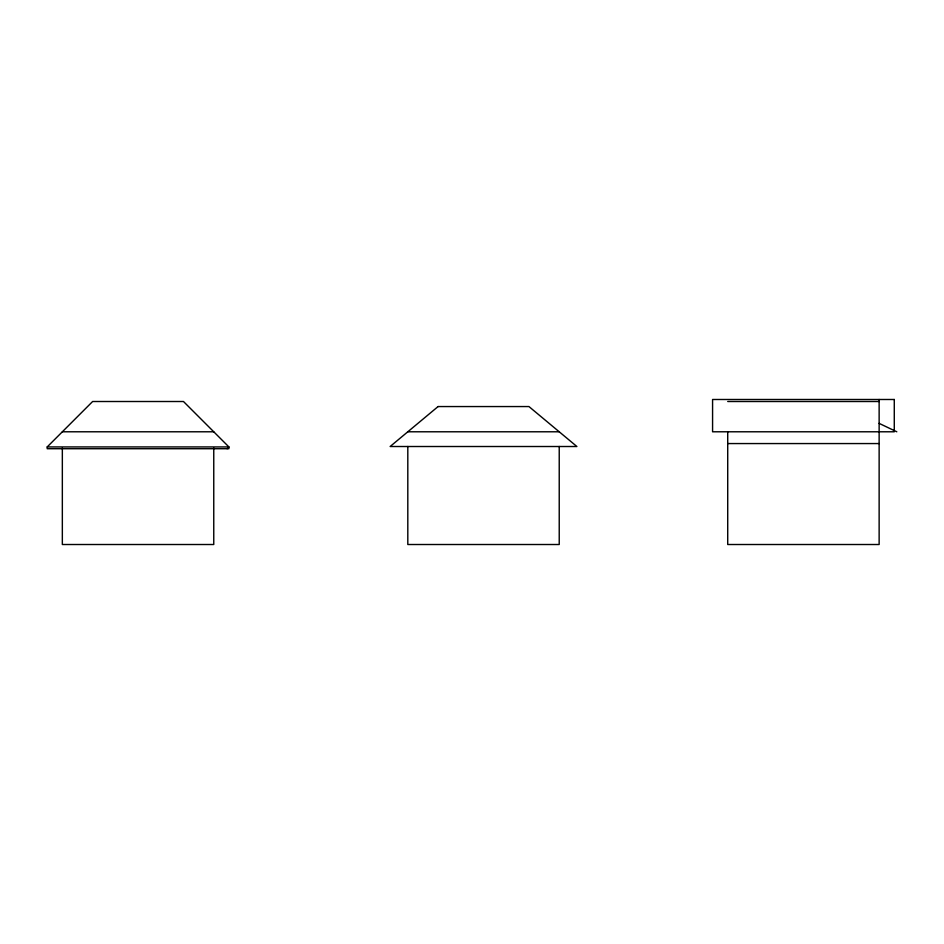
<?xml version="1.0" encoding="UTF-8"?>
<svg xmlns="http://www.w3.org/2000/svg" width="944" height="944" viewBox="0 0 944 944"><rect width="100%" height="100%" fill="white"/><g stroke="black" fill="none" stroke-linecap="round" stroke-linejoin="round"><path stroke-width="1.42" d="M47.2 446.937L92.63 401.507L183.478 401.507L228.896 446.937L228.896 448.719L47.2 448.719L47.2 446.937L228.896 446.937L227.115 448.719M727.718 401.507L879.135 401.507M62.339 431.786L213.757 431.786M407.808 431.786L559.226 431.786M727.718 443.562L879.135 443.562M879.135 423.384L896.8 431.786M879.135 399.489L879.135 544.511L727.718 544.511L727.718 431.786M559.226 446.488L559.226 544.511L407.808 544.511L407.808 446.488M213.757 447.952L213.757 544.511L62.339 544.511L62.339 447.952M438.087 406.557L390.143 446.512L576.89 446.512L528.935 406.557L438.087 406.557M894.275 399.489L712.578 399.489L712.578 431.786L894.275 431.786L894.275 399.489"/></g></svg>
